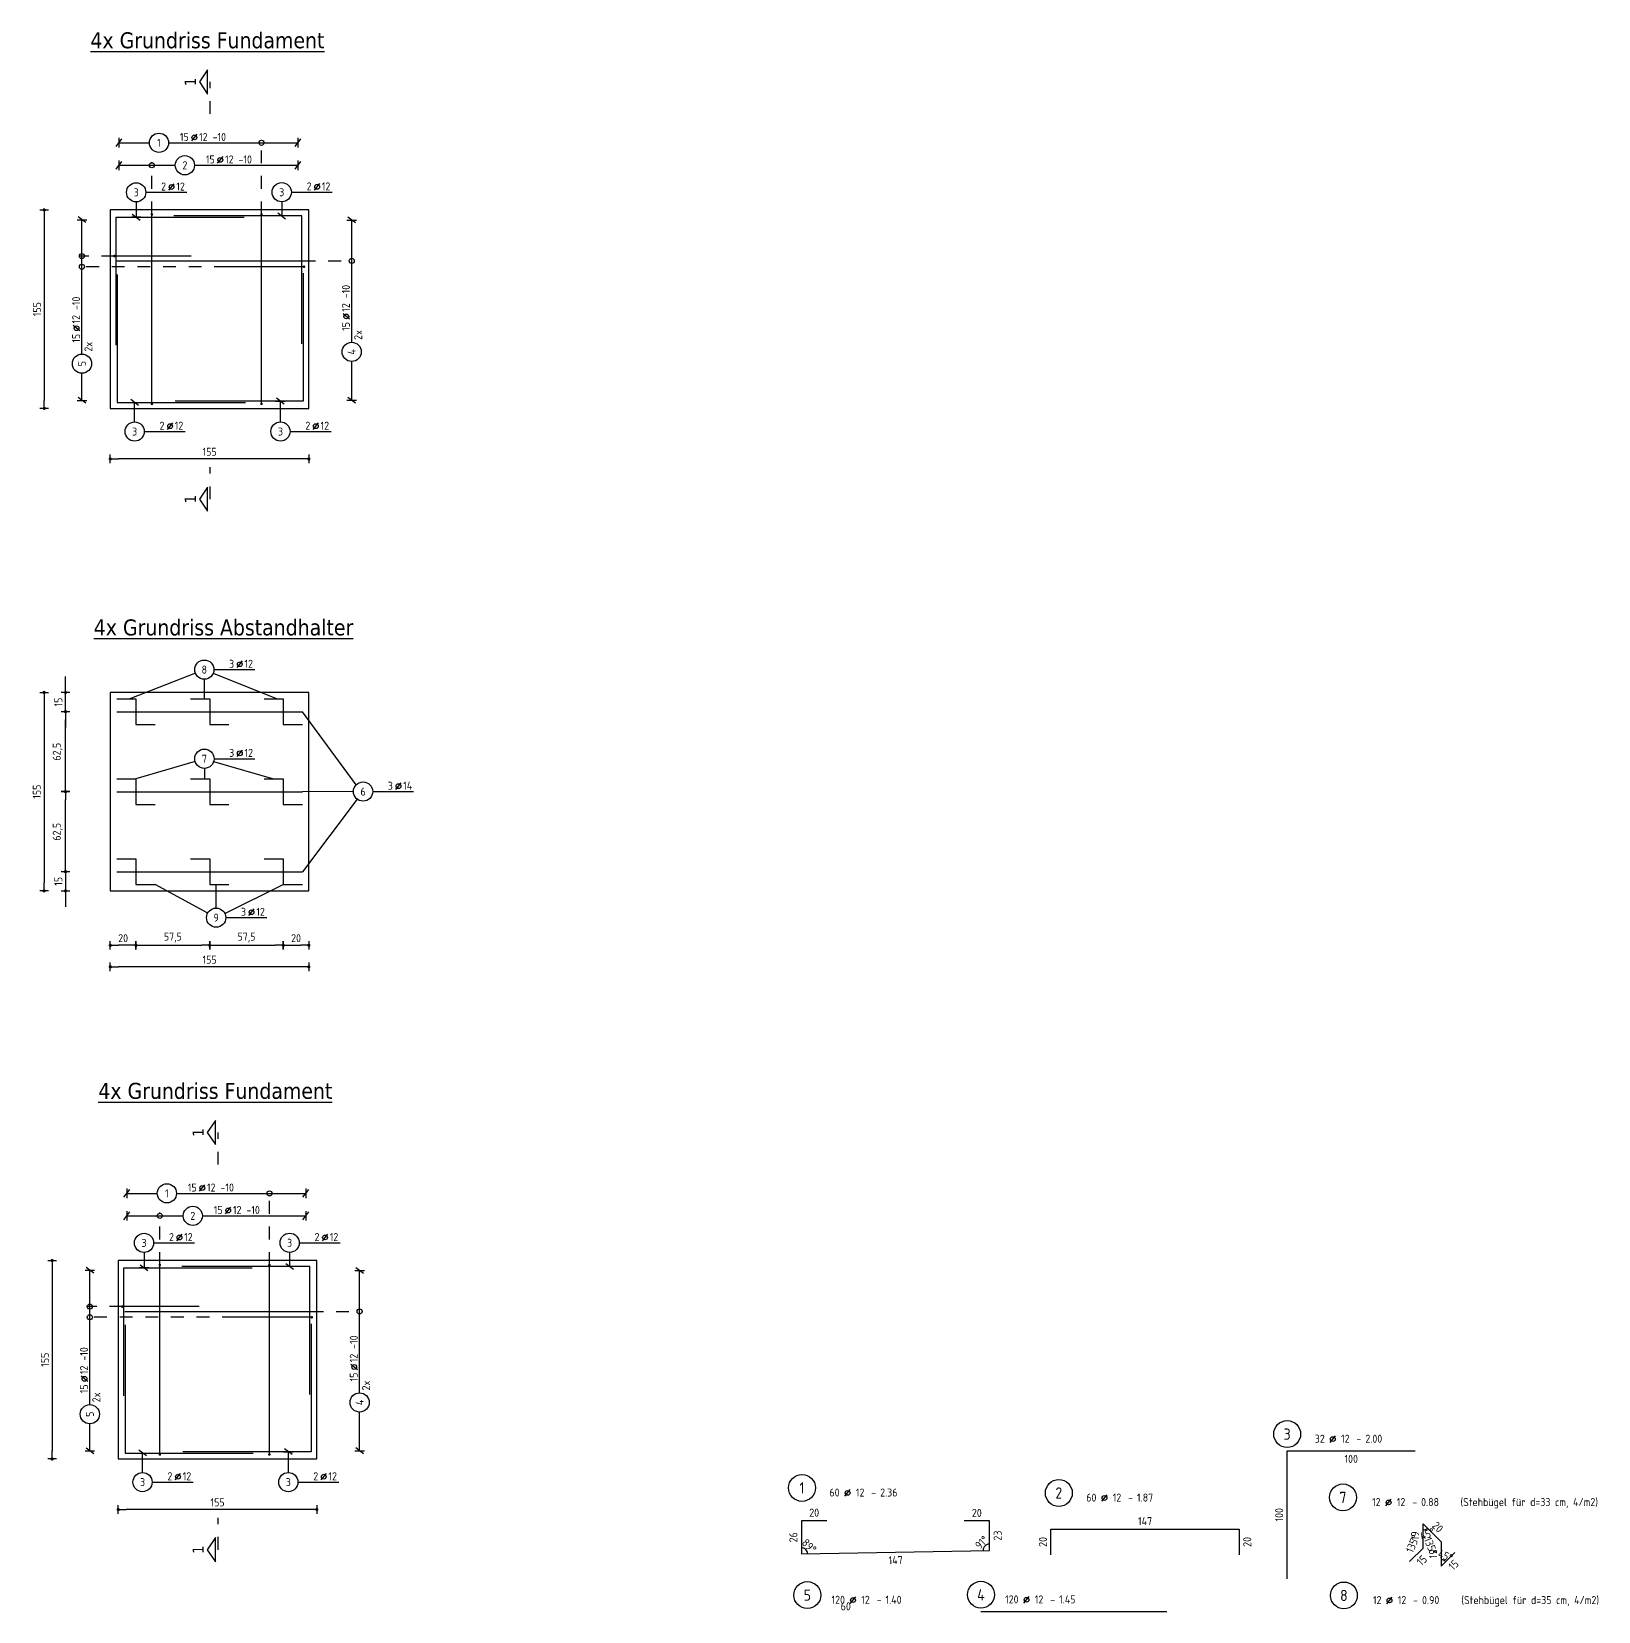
# Model space of a CAD drawing. Extents: x -4 to 19.6, y 0 to 25.2.
# Drawn here: x -4.03 to 8.2, y 12.84 to 25.17 of the extents above; entities that cross this region are included whole.
import ezdxf
from ezdxf.enums import TextEntityAlignment as Align

# ---------------------------------------------------------------- set-up
doc = ezdxf.new("R2010")
doc.units = 0
doc.header["$LTSCALE"] = 0.25
for name, pattern in [('AUSGEZOGEN', [1000.01, 1000, 0.01]), ('DASHDOTSMALL', [1.05, 0.5, -0.25, 0.05, -0.25]), ('STRICHPUNKT2', [0.55, 0.25, -0.125, 0.05, -0.125]), ('VERDECKT', [0.375, 0.25, -0.125])]:
    doc.linetypes.add(name, pattern=pattern)
for name, color, linetype in [('BETON', 7, 'Continuous'), ('MASSE', 7, 'Continuous'), ('RND', 7, 'Continuous'), ('RND_BILD', 7, 'Continuous'), ('SCHNITTE', 7, 'Continuous'), ('TEXT', 7, 'Continuous')]:
    doc.layers.add(name, color=color, linetype=linetype)
doc.styles.add('helv', font='tahoma.ttf')
doc.styles.add('txt', font='isocp.shx')
doc.dimstyles.new('DOT_I', dxfattribs={"dimscale": 0.25, "dimtxt": 0.25, "dimasz": 0.25, "dimexe": 0.1, "dimexo": 0.3, "dimgap": 0.1, "dimtad": 1, "dimdec": 3, "dimzin": 3, "dimtxsty": 'txt', "dimblk": 'DOT', "dimblk1": 'DOT', "dimblk2": 'DOT', "dimsah": 1, "dimcen": 0.1, "dimse1": 1, "dimse2": 1, "dimazin": 0, "dimtfac": 1, "dimtdec": 4, "dimtix": 1, "dimtmove": 2, "dimatfit": 3, "dimfxl": 0, "dimtvp": 1, "dimtolj": 1, "dimtzin": 0, "dimarcsym": 0})

# ---------------------------------------------------------------- blocks, each defined once
blk = doc.blocks.new('RND_AUSZ')
at = {"layer": 'RND', "color": 7, "linetype": 'Continuous'}
blk.add_line((1.341, 0.262), (1.509, 0.466), dxfattribs=at)
at = {"layer": 'RND', "color": 1, "linetype": 'Continuous'}
blk.add_circle((0, 0.52), 0.42, dxfattribs=at)
at = {"layer": 'RND', "color": 7, "linetype": 'Continuous'}
blk.add_circle((1.425, 0.364), 0.075, dxfattribs=at)
at = {"layer": 'RND', "color": 7, "linetype": 'Continuous', "style": 'txt'}
blk.add_text('-', height=0.25, dxfattribs=at).set_placement((2.163, 0.25))
for tag, p in [('WIEOFT', (-0.536, 0.25)), ('STK', (1.174, 0.25))]:
    blk.add_attdef(tag, text='', height=0.25, dxfattribs=at).set_placement(p, align=Align.RIGHT)
at = {"layer": 'RND', "color": 1, "linetype": 'Continuous', "style": 'txt'}
blk.add_attdef('POS', text='', height=0.35, dxfattribs=at).set_placement((0, 0.52), align=Align.MIDDLE)
at = {"layer": 'RND', "color": 7, "linetype": 'Continuous', "style": 'txt'}
for tag, p in [('DS', (1.683, 0.25)), ('LANG', (2.441, 0.25)), ('TEXT', (3.669, 0.25))]:
    blk.add_attdef(tag, p, '', height=0.25, dxfattribs=at)
blk = doc.blocks.new('*D52')
at = {"layer": 'Defpoints', "color": 0, "linetype": 'AUSGEZOGEN', "transparency": 16777216}
for p in [(6.797, 13.368), (6.833, 13.428), (6.833, 13.333), (6.78, 13.28)]:
    blk.add_point(p, dxfattribs=at)
at = {"layer": 'RND', "color": 0, "linetype": 'AUSGEZOGEN', "transparency": 16777216, "insert": (6.752, 13.366), "char_height": 0.0625, "attachment_point": 5, "rotation": 67.5, "style": 'txt'}
blk.add_mtext('\\A1;135°', dxfattribs=at)
blk = doc.blocks.new('DOT')
at = {"layer": 'MASSE', "color": 7, "linetype": 'Continuous'}
for p, q in [((0, 0), (-1, 0)), ((0, 0.54), (0, -0.54))]:
    blk.add_line(p, q, dxfattribs=at)
at = {"layer": 'MASSE', "color": 7, "linetype": 'Continuous', "const_width": 0.2}
blk.add_lwpolyline([(-0.1, 0, 1), (0.1, 0, 1)], format="xyb", close=True, dxfattribs=at)
blk = doc.blocks.new('*D53')
at = {"layer": 'Defpoints', "color": 0, "linetype": 'AUSGEZOGEN', "transparency": 16777216}
for p in [(6.833, 13.523), (6.846, 13.474), (6.903, 13.452), (6.833, 13.428)]:
    blk.add_point(p, dxfattribs=at)
at = {"layer": 'RND', "color": 0, "linetype": 'AUSGEZOGEN', "lineweight": -2, "transparency": 16777216}
blk.add_arc((6.833, 13.523), 0.05, 270, 315, dxfattribs=at)
at = {"layer": 'RND', "color": 0, "linetype": 'AUSGEZOGEN', "transparency": 16777216, "insert": (6.866, 13.442), "char_height": 0.0625, "attachment_point": 5, "rotation": 22.5, "style": 'txt'}
blk.add_mtext('\\A1;45°', dxfattribs=at)
blk = doc.blocks.new('*D54')
at = {"layer": 'Defpoints', "color": 0, "linetype": 'AUSGEZOGEN', "transparency": 16777216}
for p in [(6.903, 13.452), (6.924, 13.381), (6.974, 13.381), (6.974, 13.286)]:
    blk.add_point(p, dxfattribs=at)
at = {"layer": 'RND', "color": 0, "linetype": 'AUSGEZOGEN', "transparency": 16777216, "insert": (6.893, 13.348), "char_height": 0.0625, "attachment_point": 5, "rotation": 292.5, "style": 'txt'}
blk.add_mtext('\\A1;135°', dxfattribs=at)
blk = doc.blocks.new('*D55')
at = {"layer": 'Defpoints', "color": 0, "linetype": 'AUSGEZOGEN', "transparency": 16777216}
for p in [(6.974, 13.286), (6.999, 13.235), (7.027, 13.244), (6.974, 13.191)]:
    blk.add_point(p, dxfattribs=at)
at = {"layer": 'RND', "color": 0, "linetype": 'AUSGEZOGEN', "lineweight": -2, "transparency": 16777216}
blk.add_arc((6.974, 13.191), 0.05, 45, 90, dxfattribs=at)
at = {"layer": 'RND', "color": 0, "linetype": 'AUSGEZOGEN', "transparency": 16777216, "insert": (7.008, 13.272), "char_height": 0.0625, "attachment_point": 5, "rotation": 337.5, "style": 'txt'}
blk.add_mtext('\\A1;45°', dxfattribs=at)
blk = doc.blocks.new('*D85')
at = {"layer": 'Defpoints', "color": 0, "linetype": 'AUSGEZOGEN', "transparency": 16777216}
for p in [(-3.869, 15.578), (-3.869, 14.028), (-3.869, 14.028)]:
    blk.add_point(p, dxfattribs=at)
at = {"layer": 'MASSE', "color": 0, "linetype": 'AUSGEZOGEN', "lineweight": -2, "transparency": 16777216}
blk.add_line((-3.869, 15.515), (-3.869, 14.09), dxfattribs=at)
at = {"layer": 'MASSE', "color": 0, "linetype": 'AUSGEZOGEN', "lineweight": -2, "transparency": 16777216, "xscale": 0.0625, "yscale": 0.0625, "zscale": 0.0625}
for p, rotation in [((-3.869, 15.578), 90), ((-3.869, 14.028), 270)]:
    blk.add_blockref('DOT', p, dxfattribs=dict(at, rotation=rotation))
at = {"layer": 'MASSE', "color": 0, "linetype": 'AUSGEZOGEN', "transparency": 16777216, "insert": (-3.925, 14.803), "char_height": 0.0625, "attachment_point": 5, "rotation": 90, "style": 'txt'}
blk.add_mtext('\\A1;155', dxfattribs=at)
blk = doc.blocks.new('SCHN-2')
at = {"layer": 'SCHNITTE', "color": 6, "linetype": 'Continuous'}
blk.add_lwpolyline([(0.378, 0.088), (0, 0.34), (-0.378, 0.088)], close=True, dxfattribs=at)
at = {"layer": 'SCHNITTE', "color": 1, "linetype": 'DASHDOTSMALL', "style": 'helv'}
blk.add_attdef('SCHN-2', text='', height=0.35, dxfattribs=at).set_placement((0, 0.45), align=Align.CENTER)
blk = doc.blocks.new('*D96')
at = {"layer": 'Defpoints', "color": 0, "linetype": 'AUSGEZOGEN', "transparency": 16777216}
for p in [(-3.353, 13.633), (-3.353, 13.633), (-1.803, 13.633)]:
    blk.add_point(p, dxfattribs=at)
at = {"layer": 'MASSE', "color": 0, "linetype": 'AUSGEZOGEN', "lineweight": -2, "transparency": 16777216}
blk.add_line((-1.866, 13.633), (-3.291, 13.633), dxfattribs=at)
at = {"layer": 'MASSE', "color": 0, "linetype": 'AUSGEZOGEN', "lineweight": -2, "transparency": 16777216, "xscale": 0.0625, "yscale": 0.0625, "zscale": 0.0625, "rotation": 180}
blk.add_blockref('DOT', (-3.353, 13.633), dxfattribs=at)
at = {"layer": 'MASSE', "color": 0, "linetype": 'AUSGEZOGEN', "lineweight": -2, "transparency": 16777216, "xscale": 0.0625, "yscale": 0.0625, "zscale": 0.0625}
blk.add_blockref('DOT', (-1.803, 13.633), dxfattribs=at)
at = {"layer": 'MASSE', "color": 0, "linetype": 'AUSGEZOGEN', "transparency": 16777216, "insert": (-2.578, 13.689), "char_height": 0.0625, "attachment_point": 5, "style": 'txt'}
blk.add_mtext('\\A1;155', dxfattribs=at)
blk = doc.blocks.new('LEI_GRE')
at = {"layer": 'RND', "color": 7, "linetype": 'Continuous'}
for p, q in [((-0.09, -0.12), (0.09, 0.12)), ((0, 0.15), (0, -0.15))]:
    blk.add_line(p, q, dxfattribs=at)
blk = doc.blocks.new('RND_LEI')
at = {"layer": 'RND', "color": 7, "linetype": 'Continuous'}
blk.add_line((1.022, 0.066), (1.19, 0.27), dxfattribs=at)
for centre, radius in [((0, 0), 0.3), ((1.106, 0.168), 0.075)]:
    blk.add_circle(centre, radius, dxfattribs=at)
at = {"layer": 'RND', "color": 7, "linetype": 'Continuous', "style": 'txt'}
blk.add_attdef('POSL', text='', height=0.25, dxfattribs=at).set_placement((0, 0), align=Align.MIDDLE)
blk.add_attdef('ANZ', text='', height=0.25, dxfattribs=at).set_placement((0.931, 0.057), align=Align.RIGHT)
for tag, p in [('DUM', (1.253, 0.057)), ('ABSTD', (1.674, 0.057)), ('POSTXT', (0.374, -0.327))]:
    blk.add_attdef(tag, p, '', height=0.25, dxfattribs=at)
blk = doc.blocks.new('*D97')
at = {"layer": 'Defpoints', "color": 0, "linetype": 'AUSGEZOGEN', "transparency": 16777216}
for p in [(-3.931, 23.782), (-3.931, 22.232), (-3.931, 22.232)]:
    blk.add_point(p, dxfattribs=at)
at = {"layer": 'MASSE', "color": 0, "linetype": 'AUSGEZOGEN', "lineweight": -2, "transparency": 16777216}
blk.add_line((-3.931, 23.719), (-3.931, 22.294), dxfattribs=at)
at = {"layer": 'MASSE', "color": 0, "linetype": 'AUSGEZOGEN', "lineweight": -2, "transparency": 16777216, "xscale": 0.0625, "yscale": 0.0625, "zscale": 0.0625}
for p, rotation in [((-3.931, 23.782), 90), ((-3.931, 22.232), 270)]:
    blk.add_blockref('DOT', p, dxfattribs=dict(at, rotation=rotation))
at = {"layer": 'MASSE', "color": 0, "linetype": 'AUSGEZOGEN', "transparency": 16777216, "insert": (-3.987, 23.007), "char_height": 0.0625, "attachment_point": 5, "rotation": 90, "style": 'txt'}
blk.add_mtext('\\A1;155', dxfattribs=at)
blk = doc.blocks.new('*D108')
at = {"layer": 'Defpoints', "color": 0, "linetype": 'AUSGEZOGEN', "transparency": 16777216}
for p in [(-3.415, 21.837), (-3.415, 21.837), (-1.865, 21.837)]:
    blk.add_point(p, dxfattribs=at)
at = {"layer": 'MASSE', "color": 0, "linetype": 'AUSGEZOGEN', "lineweight": -2, "transparency": 16777216}
blk.add_line((-1.928, 21.837), (-3.353, 21.837), dxfattribs=at)
at = {"layer": 'MASSE', "color": 0, "linetype": 'AUSGEZOGEN', "lineweight": -2, "transparency": 16777216, "xscale": 0.0625, "yscale": 0.0625, "zscale": 0.0625, "rotation": 180}
blk.add_blockref('DOT', (-3.415, 21.837), dxfattribs=at)
at = {"layer": 'MASSE', "color": 0, "linetype": 'AUSGEZOGEN', "lineweight": -2, "transparency": 16777216, "xscale": 0.0625, "yscale": 0.0625, "zscale": 0.0625}
blk.add_blockref('DOT', (-1.865, 21.837), dxfattribs=at)
at = {"layer": 'MASSE', "color": 0, "linetype": 'AUSGEZOGEN', "transparency": 16777216, "insert": (-2.64, 21.893), "char_height": 0.0625, "attachment_point": 5, "style": 'txt'}
blk.add_mtext('\\A1;155', dxfattribs=at)
blk = doc.blocks.new('*D106')
at = {"layer": 'Defpoints', "color": 0, "linetype": 'AUSGEZOGEN', "transparency": 16777216}
for p in [(-3.932, 20.014), (-3.932, 18.464), (-3.932, 18.464)]:
    blk.add_point(p, dxfattribs=at)
at = {"layer": 'MASSE', "color": 0, "linetype": 'AUSGEZOGEN', "lineweight": -2, "transparency": 16777216}
blk.add_line((-3.932, 19.951), (-3.932, 18.526), dxfattribs=at)
at = {"layer": 'MASSE', "color": 0, "linetype": 'AUSGEZOGEN', "lineweight": -2, "transparency": 16777216, "xscale": 0.0625, "yscale": 0.0625, "zscale": 0.0625}
for p, rotation in [((-3.932, 20.014), 90), ((-3.932, 18.464), 270)]:
    blk.add_blockref('DOT', p, dxfattribs=dict(at, rotation=rotation))
at = {"layer": 'MASSE', "color": 0, "linetype": 'AUSGEZOGEN', "transparency": 16777216, "insert": (-3.989, 19.239), "char_height": 0.0625, "attachment_point": 5, "rotation": 90, "style": 'txt'}
blk.add_mtext('\\A1;155', dxfattribs=at)
blk = doc.blocks.new('*D107')
at = {"layer": 'Defpoints', "color": 0, "linetype": 'AUSGEZOGEN', "transparency": 16777216}
for p in [(-3.415, 17.871), (-3.415, 17.871), (-1.865, 17.871)]:
    blk.add_point(p, dxfattribs=at)
at = {"layer": 'MASSE', "color": 0, "linetype": 'AUSGEZOGEN', "lineweight": -2, "transparency": 16777216}
blk.add_line((-1.928, 17.871), (-3.353, 17.871), dxfattribs=at)
at = {"layer": 'MASSE', "color": 0, "linetype": 'AUSGEZOGEN', "lineweight": -2, "transparency": 16777216, "xscale": 0.0625, "yscale": 0.0625, "zscale": 0.0625, "rotation": 180}
blk.add_blockref('DOT', (-3.415, 17.871), dxfattribs=at)
at = {"layer": 'MASSE', "color": 0, "linetype": 'AUSGEZOGEN', "lineweight": -2, "transparency": 16777216, "xscale": 0.0625, "yscale": 0.0625, "zscale": 0.0625}
blk.add_blockref('DOT', (-1.865, 17.871), dxfattribs=at)
at = {"layer": 'MASSE', "color": 0, "linetype": 'AUSGEZOGEN', "transparency": 16777216, "insert": (-2.64, 17.927), "char_height": 0.0625, "attachment_point": 5, "style": 'txt'}
blk.add_mtext('\\A1;155', dxfattribs=at)
blk = doc.blocks.new('*D104')
at = {"layer": 'Defpoints', "color": 0, "linetype": 'AUSGEZOGEN', "transparency": 16777216}
for p in [(-3.415, 18.039), (-3.415, 18.039), (-3.215, 18.039)]:
    blk.add_point(p, dxfattribs=at)
at = {"layer": 'MASSE', "color": 0, "linetype": 'AUSGEZOGEN', "lineweight": -2, "transparency": 16777216}
blk.add_line((-3.278, 18.039), (-3.353, 18.039), dxfattribs=at)
at = {"layer": 'MASSE', "color": 0, "linetype": 'AUSGEZOGEN', "lineweight": -2, "transparency": 16777216, "xscale": 0.0625, "yscale": 0.0625, "zscale": 0.0625, "rotation": 180}
blk.add_blockref('DOT', (-3.415, 18.039), dxfattribs=at)
at = {"layer": 'MASSE', "color": 0, "linetype": 'AUSGEZOGEN', "lineweight": -2, "transparency": 16777216, "xscale": 0.0625, "yscale": 0.0625, "zscale": 0.0625}
blk.add_blockref('DOT', (-3.215, 18.039), dxfattribs=at)
at = {"layer": 'MASSE', "color": 0, "linetype": 'AUSGEZOGEN', "transparency": 16777216, "insert": (-3.315, 18.095), "char_height": 0.0625, "attachment_point": 5, "style": 'txt'}
blk.add_mtext('\\A1;20', dxfattribs=at)
blk = doc.blocks.new('*D105')
at = {"layer": 'Defpoints', "color": 0, "linetype": 'AUSGEZOGEN', "transparency": 16777216}
for p in [(-3.215, 18.039), (-2.639, 18.039), (-2.639, 18.039)]:
    blk.add_point(p, dxfattribs=at)
at = {"layer": 'MASSE', "color": 0, "linetype": 'AUSGEZOGEN', "lineweight": -2, "transparency": 16777216}
blk.add_line((-3.153, 18.039), (-2.701, 18.039), dxfattribs=at)
at = {"layer": 'MASSE', "color": 0, "linetype": 'AUSGEZOGEN', "lineweight": -2, "transparency": 16777216, "xscale": 0.0625, "yscale": 0.0625, "zscale": 0.0625, "rotation": 180}
blk.add_blockref('DOT', (-3.215, 18.039), dxfattribs=at)
at = {"layer": 'MASSE', "color": 0, "linetype": 'AUSGEZOGEN', "lineweight": -2, "transparency": 16777216, "xscale": 0.0625, "yscale": 0.0625, "zscale": 0.0625}
blk.add_blockref('DOT', (-2.639, 18.039), dxfattribs=at)
at = {"layer": 'MASSE', "color": 0, "linetype": 'AUSGEZOGEN', "transparency": 16777216, "insert": (-2.927, 18.1), "char_height": 0.0625, "attachment_point": 5, "style": 'txt'}
blk.add_mtext('\\A1;57,5', dxfattribs=at)
blk = doc.blocks.new('*D98')
at = {"layer": 'Defpoints', "color": 0, "linetype": 'AUSGEZOGEN', "transparency": 16777216}
for p in [(-2.639, 18.039), (-2.065, 18.039), (-2.065, 18.039)]:
    blk.add_point(p, dxfattribs=at)
at = {"layer": 'MASSE', "color": 0, "linetype": 'AUSGEZOGEN', "lineweight": -2, "transparency": 16777216}
blk.add_line((-2.576, 18.039), (-2.128, 18.039), dxfattribs=at)
at = {"layer": 'MASSE', "color": 0, "linetype": 'AUSGEZOGEN', "lineweight": -2, "transparency": 16777216, "xscale": 0.0625, "yscale": 0.0625, "zscale": 0.0625, "rotation": 180}
blk.add_blockref('DOT', (-2.639, 18.039), dxfattribs=at)
at = {"layer": 'MASSE', "color": 0, "linetype": 'AUSGEZOGEN', "lineweight": -2, "transparency": 16777216, "xscale": 0.0625, "yscale": 0.0625, "zscale": 0.0625}
blk.add_blockref('DOT', (-2.065, 18.039), dxfattribs=at)
at = {"layer": 'MASSE', "color": 0, "linetype": 'AUSGEZOGEN', "transparency": 16777216, "insert": (-2.352, 18.1), "char_height": 0.0625, "attachment_point": 5, "style": 'txt'}
blk.add_mtext('\\A1;57,5', dxfattribs=at)
blk = doc.blocks.new('*D99')
at = {"layer": 'Defpoints', "color": 0, "linetype": 'AUSGEZOGEN', "transparency": 16777216}
for p in [(-2.065, 18.039), (-1.865, 18.039), (-1.865, 18.039)]:
    blk.add_point(p, dxfattribs=at)
at = {"layer": 'MASSE', "color": 0, "linetype": 'AUSGEZOGEN', "lineweight": -2, "transparency": 16777216}
blk.add_line((-2.003, 18.039), (-1.928, 18.039), dxfattribs=at)
at = {"layer": 'MASSE', "color": 0, "linetype": 'AUSGEZOGEN', "lineweight": -2, "transparency": 16777216, "xscale": 0.0625, "yscale": 0.0625, "zscale": 0.0625, "rotation": 180}
blk.add_blockref('DOT', (-2.065, 18.039), dxfattribs=at)
at = {"layer": 'MASSE', "color": 0, "linetype": 'AUSGEZOGEN', "lineweight": -2, "transparency": 16777216, "xscale": 0.0625, "yscale": 0.0625, "zscale": 0.0625}
blk.add_blockref('DOT', (-1.865, 18.039), dxfattribs=at)
at = {"layer": 'MASSE', "color": 0, "linetype": 'AUSGEZOGEN', "transparency": 16777216, "insert": (-1.965, 18.095), "char_height": 0.0625, "attachment_point": 5, "style": 'txt'}
blk.add_mtext('\\A1;20', dxfattribs=at)
blk = doc.blocks.new('*D100')
at = {"layer": 'Defpoints', "color": 0, "linetype": 'AUSGEZOGEN', "transparency": 16777216}
for p in [(-3.765, 18.614), (-3.765, 18.464), (-3.765, 18.464)]:
    blk.add_point(p, dxfattribs=at)
at = {"layer": 'MASSE', "color": 0, "linetype": 'AUSGEZOGEN', "lineweight": -2, "transparency": 16777216}
for p, q in [((-3.765, 18.676), (-3.765, 18.739)), ((-3.765, 18.614), (-3.765, 18.464)), ((-3.765, 18.401), (-3.765, 18.339))]:
    blk.add_line(p, q, dxfattribs=at)
at = {"layer": 'MASSE', "color": 0, "linetype": 'AUSGEZOGEN', "lineweight": -2, "transparency": 16777216, "xscale": 0.0625, "yscale": 0.0625, "zscale": 0.0625}
for p, rotation in [((-3.765, 18.614), 270), ((-3.765, 18.464), 90)]:
    blk.add_blockref('DOT', p, dxfattribs=dict(at, rotation=rotation))
at = {"layer": 'MASSE', "color": 0, "linetype": 'AUSGEZOGEN', "transparency": 16777216, "insert": (-3.821, 18.539), "char_height": 0.0625, "attachment_point": 5, "rotation": 90, "style": 'txt'}
blk.add_mtext('\\A1;15', dxfattribs=at)
blk = doc.blocks.new('*D101')
at = {"layer": 'Defpoints', "color": 0, "linetype": 'AUSGEZOGEN', "transparency": 16777216}
for p in [(-3.765, 19.239), (-3.765, 19.239), (-3.765, 18.614)]:
    blk.add_point(p, dxfattribs=at)
at = {"layer": 'MASSE', "color": 0, "linetype": 'AUSGEZOGEN', "lineweight": -2, "transparency": 16777216}
blk.add_line((-3.765, 18.676), (-3.765, 19.176), dxfattribs=at)
at = {"layer": 'MASSE', "color": 0, "linetype": 'AUSGEZOGEN', "lineweight": -2, "transparency": 16777216, "xscale": 0.0625, "yscale": 0.0625, "zscale": 0.0625}
for p, rotation in [((-3.765, 19.239), 90), ((-3.765, 18.614), 270)]:
    blk.add_blockref('DOT', p, dxfattribs=dict(at, rotation=rotation))
at = {"layer": 'MASSE', "color": 0, "linetype": 'AUSGEZOGEN', "transparency": 16777216, "insert": (-3.826, 18.926), "char_height": 0.0625, "attachment_point": 5, "rotation": 90, "style": 'txt'}
blk.add_mtext('\\A1;62,5', dxfattribs=at)
blk = doc.blocks.new('*D102')
at = {"layer": 'Defpoints', "color": 0, "linetype": 'AUSGEZOGEN', "transparency": 16777216}
for p in [(-3.765, 19.864), (-3.765, 19.864), (-3.765, 19.239)]:
    blk.add_point(p, dxfattribs=at)
at = {"layer": 'MASSE', "color": 0, "linetype": 'AUSGEZOGEN', "lineweight": -2, "transparency": 16777216}
blk.add_line((-3.765, 19.301), (-3.765, 19.801), dxfattribs=at)
at = {"layer": 'MASSE', "color": 0, "linetype": 'AUSGEZOGEN', "lineweight": -2, "transparency": 16777216, "xscale": 0.0625, "yscale": 0.0625, "zscale": 0.0625}
for p, rotation in [((-3.765, 19.864), 90), ((-3.765, 19.239), 270)]:
    blk.add_blockref('DOT', p, dxfattribs=dict(at, rotation=rotation))
at = {"layer": 'MASSE', "color": 0, "linetype": 'AUSGEZOGEN', "transparency": 16777216, "insert": (-3.826, 19.551), "char_height": 0.0625, "attachment_point": 5, "rotation": 90, "style": 'txt'}
blk.add_mtext('\\A1;62,5', dxfattribs=at)
blk = doc.blocks.new('*D103')
at = {"layer": 'Defpoints', "color": 0, "linetype": 'AUSGEZOGEN', "transparency": 16777216}
for p in [(-3.765, 20.014), (-3.765, 20.014), (-3.765, 19.864)]:
    blk.add_point(p, dxfattribs=at)
at = {"layer": 'MASSE', "color": 0, "linetype": 'AUSGEZOGEN', "lineweight": -2, "transparency": 16777216}
for p, q in [((-3.765, 20.076), (-3.765, 20.139)), ((-3.765, 19.864), (-3.765, 20.014)), ((-3.765, 19.801), (-3.765, 19.739))]:
    blk.add_line(p, q, dxfattribs=at)
at = {"layer": 'MASSE', "color": 0, "linetype": 'AUSGEZOGEN', "lineweight": -2, "transparency": 16777216, "xscale": 0.0625, "yscale": 0.0625, "zscale": 0.0625}
for p, rotation in [((-3.765, 20.014), 270), ((-3.765, 19.864), 90)]:
    blk.add_blockref('DOT', p, dxfattribs=dict(at, rotation=rotation))
at = {"layer": 'MASSE', "color": 0, "linetype": 'AUSGEZOGEN', "transparency": 16777216, "insert": (-3.821, 19.939), "char_height": 0.0625, "attachment_point": 5, "rotation": 90, "style": 'txt'}
blk.add_mtext('\\A1;15', dxfattribs=at)
blk = doc.blocks.new('*D116')
at = {"layer": 'Defpoints', "color": 0, "linetype": 'AUSGEZOGEN', "transparency": 16777216}
for p in [(1.98, 13.416), (1.98, 13.286), (2.023, 13.312), (2.715, 13.3)]:
    blk.add_point(p, dxfattribs=at)
at = {"layer": 'RND', "color": 0, "linetype": 'AUSGEZOGEN', "lineweight": -2, "transparency": 16777216}
blk.add_arc((1.98, 13.286), 0.05, 1.1088, 90, dxfattribs=at)
at = {"layer": 'RND', "color": 0, "linetype": 'AUSGEZOGEN', "transparency": 16777216, "insert": (2.041, 13.349), "char_height": 0.0625, "attachment_point": 5, "rotation": 315.5544, "style": 'txt'}
blk.add_mtext('\\A1;89°', dxfattribs=at)
blk = doc.blocks.new('*D117')
at = {"layer": 'Defpoints', "color": 0, "linetype": 'AUSGEZOGEN', "transparency": 16777216}
for p in [(3.424, 13.358), (3.449, 13.429), (2.715, 13.3), (3.449, 13.314)]:
    blk.add_point(p, dxfattribs=at)
at = {"layer": 'RND', "color": 0, "linetype": 'AUSGEZOGEN', "lineweight": -2, "transparency": 16777216}
blk.add_arc((3.449, 13.314), 0.05, 90, 181.1088, dxfattribs=at)
at = {"layer": 'RND', "color": 0, "linetype": 'AUSGEZOGEN', "transparency": 16777216, "insert": (3.387, 13.376), "char_height": 0.0625, "attachment_point": 5, "rotation": 45.5544, "style": 'txt'}
blk.add_mtext('\\A1;91°', dxfattribs=at)

msp = doc.modelspace()

# ---------------------------------------------------------------- linework, layer by layer
at = {"layer": 'BETON', "color": 6, "linetype": 'AUSGEZOGEN'}
for p, q in [((-1.86506, 23.78188), (-3.41506, 23.78188)), ((-3.41506, 23.78188), (-3.41506, 22.23188)), ((-1.86506, 22.23188), (-1.86506, 23.78188)), ((-3.41506, 22.23188), (-1.86506, 22.23188)), ((-1.86506, 20.01352), (-3.41506, 20.01352)), ((-3.41506, 20.01352), (-3.41506, 18.46352)), ((-1.86506, 18.46352), (-1.86506, 20.01352)), ((-3.41506, 18.46352), (-1.86506, 18.46352)), ((-1.80342, 15.57792), (-3.35342, 15.57792)), ((-3.35342, 15.57792), (-3.35342, 14.02792)), ((-1.80342, 14.02792), (-1.80342, 15.57792)), ((-3.35342, 14.02792), (-1.80342, 14.02792))]:
    msp.add_line(p, q, dxfattribs=at)
at = {"layer": 'RND', "color": 7, "linetype": 'AUSGEZOGEN'}
for p, q in [((-3.34749, 24.30607), (-3.11022, 24.30607)), ((-2.96022, 24.30607), (-1.95067, 24.30607)), ((-3.34758, 24.13057), (-2.90778, 24.13057)), ((-2.75778, 24.13057), (-1.95076, 24.13057)), ((-3.13838, 23.91921), (-2.81838, 23.91921)), ((-2.00194, 23.92003), (-1.68194, 23.92003)), ((-3.63656, 22.65643), (-3.63656, 23.70522)), ((-1.53058, 22.74848), (-1.53058, 23.70264)), ((-1.53058, 22.29558), (-1.53058, 22.59848)), ((-3.63656, 22.2949), (-3.63656, 22.50643)), ((-3.1501, 22.05139), (-2.8301, 22.05139)), ((-2.01196, 22.05141), (-1.69196, 22.05141)), ((-2.6063, 20.19197), (-2.2863, 20.19197)), ((-2.60569, 19.49616), (-2.28569, 19.49616)), ((-1.367, 19.2396), (-1.047, 19.2396)), ((-2.51384, 18.25523), (-2.19384, 18.25523)), ((-3.28585, 16.10211), (-3.04858, 16.10211)), ((-2.89858, 16.10211), (-1.88903, 16.10211)), ((-3.28594, 15.92661), (-2.84614, 15.92661)), ((-2.69614, 15.92661), (-1.88912, 15.92661)), ((-3.07674, 15.71525), (-2.75674, 15.71525)), ((-1.9403, 15.71607), (-1.6203, 15.71607)), ((-3.57492, 14.45247), (-3.57492, 15.50126)), ((-1.46894, 14.54452), (-1.46894, 15.49868)), ((-1.46894, 14.09162), (-1.46894, 14.39452)), ((-3.57492, 14.09094), (-3.57492, 14.30247)), ((-3.08846, 13.84743), (-2.76846, 13.84743)), ((-1.95032, 13.84745), (-1.63032, 13.84745))]:
    msp.add_line(p, q, dxfattribs=at)
at = {"layer": 'RND', "color": 102, "linetype": 'VERDECKT'}
for p, q in [((-2.23496, 23.74688), (-2.23496, 24.33107)), ((-3.09054, 23.74688), (-3.09054, 24.15557)), ((-3.38323, 23.4218), (-3.66156, 23.4218)), ((-2.50323, 23.3383), (-3.66156, 23.3383)), ((-1.9138, 23.3838), (-1.50558, 23.3838)), ((-2.17332, 15.54292), (-2.17332, 16.12711)), ((-3.0289, 15.54292), (-3.0289, 15.95161)), ((-3.32159, 15.21784), (-3.59992, 15.21784)), ((-1.85216, 15.17984), (-1.44394, 15.17984)), ((-2.44159, 15.13434), (-3.59992, 15.13434))]:
    msp.add_line(p, q, dxfattribs=at)
at = {"layer": 'RND', "color": 102, "linetype": 'AUSGEZOGEN'}
for p, q in [((-3.21338, 23.84421), (-3.21338, 23.72557)), ((-2.07694, 23.84503), (-2.07694, 23.73557)), ((-3.2251, 22.12639), (-3.2251, 22.2782)), ((-2.08696, 22.12641), (-2.08696, 22.2882)), ((-2.75112, 20.16459), (-3.2638, 19.96352)), ((-2.6813, 20.11697), (-2.6813, 19.96352)), ((-2.61173, 20.16396), (-2.1138, 19.96352)), ((-1.49535, 19.29231), (-1.9138, 19.86352)), ((-2.75263, 19.47494), (-3.21506, 19.33852)), ((-2.68069, 19.42116), (-2.68069, 19.33852)), ((-2.60869, 19.47516), (-2.14033, 19.33852)), ((-1.517, 19.23943), (-1.9138, 19.23852)), ((-1.48713, 19.1797), (-1.9138, 18.61352)), ((-2.65477, 18.29097), (-3.06506, 18.51339)), ((-2.58883, 18.33023), (-2.58878, 18.51348)), ((-2.52158, 18.28841), (-2.06533, 18.51352)), ((-3.15174, 15.64025), (-3.15174, 15.52161)), ((-2.0153, 15.64107), (-2.0153, 15.53161)), ((-3.16346, 13.92243), (-3.16346, 14.07424)), ((-2.02532, 13.92245), (-2.02532, 14.08424))]:
    msp.add_line(p, q, dxfattribs=at)
at = {"layer": 'RND', "color": 1, "linetype": 'AUSGEZOGEN'}
for points in [[(-3.37063, 22.72557), (-3.37063, 23.72557), (-2.37063, 23.72557)], [(-3.09054, 22.26688), (-3.09054, 23.74688)], [(-1.91949, 22.73557), (-1.91949, 23.73557), (-2.91949, 23.73557)], [(-2.23496, 22.26688), (-2.23496, 23.74688)], [(-2.78323, 23.4218), (-3.38323, 23.4218)], [(-3.3638, 23.3838), (-1.9138, 23.3838)], [(-1.90323, 23.3383), (-2.50323, 23.3383)], [(-3.36063, 23.2782), (-3.36063, 22.2782), (-2.36063, 22.2782)], [(-1.90949, 23.2882), (-1.90949, 22.2882), (-2.90949, 22.2882)], [(-3.36506, 19.96352), (-3.21506, 19.96352), (-3.21506, 19.76352), (-3.06506, 19.76339)], [(-3.3638, 19.86352), (-1.9138, 19.86352)], [(-2.7888, 19.96352), (-2.6388, 19.96352), (-2.6388, 19.76352), (-2.4888, 19.76339)], [(-2.21533, 19.96352), (-2.06533, 19.96352), (-2.06533, 19.76352), (-1.91533, 19.76339)], [(-3.36506, 19.33852), (-3.21506, 19.33852), (-3.21506, 19.13852), (-3.06506, 19.13839)], [(-2.7888, 19.33852), (-2.6388, 19.33852), (-2.6388, 19.13852), (-2.4888, 19.13839)], [(-2.21533, 19.33852), (-2.06533, 19.33852), (-2.06533, 19.13852), (-1.91533, 19.13839)], [(-3.3638, 19.23852), (-1.9138, 19.23852)], [(-3.36506, 18.71352), (-3.21506, 18.71352), (-3.21506, 18.51352), (-3.06506, 18.51339)], [(-2.7888, 18.71352), (-2.6388, 18.71352), (-2.6388, 18.51352), (-2.4888, 18.51339)], [(-2.21533, 18.71352), (-2.06533, 18.71352), (-2.06533, 18.51352), (-1.91533, 18.51339)], [(-3.3638, 18.61352), (-1.9138, 18.61352)], [(-3.30899, 14.52161), (-3.30899, 15.52161), (-2.30899, 15.52161)], [(-3.0289, 14.06292), (-3.0289, 15.54292)], [(-1.85785, 14.53161), (-1.85785, 15.53161), (-2.85785, 15.53161)], [(-2.17332, 14.06292), (-2.17332, 15.54292)], [(-2.72159, 15.21784), (-3.32159, 15.21784)], [(-3.30216, 15.17984), (-1.85216, 15.17984)], [(-3.29899, 15.07424), (-3.29899, 14.07424), (-2.29899, 14.07424)], [(-1.84785, 15.08424), (-1.84785, 14.08424), (-2.84785, 14.08424)], [(-1.84159, 15.13434), (-2.44159, 15.13434)], [(5.77213, 13.09235), (5.77213, 14.09235), (6.77213, 14.09235)], [(2.17966, 13.54605), (1.97966, 13.54605), (1.97966, 13.28605), (3.44938, 13.3145), (3.44938, 13.5445), (3.24938, 13.5445)], [(3.92778, 13.28031), (3.92778, 13.48031), (5.39778, 13.48031), (5.39778, 13.28031)], [(6.72665, 13.22671), (6.83272, 13.33277), (6.83272, 13.52277), (6.97414, 13.38135), (6.97414, 13.19135), (7.0802, 13.29742)], [(3.3816, 12.83765), (4.8316, 12.83765)]]:
    msp.add_lwpolyline(points, dxfattribs=at)
at = {"layer": 'RND', "color": 7, "linetype": 'AUSGEZOGEN', "const_width": 0.01}
for points in [[(-3.09554, 23.74688, 1), (-3.08554, 23.74688, 1)], [(-2.23996, 23.74688, 1), (-2.22996, 23.74688, 1)], [(-3.38323, 23.4168, 1), (-3.38323, 23.4268, 1)], [(-1.90323, 23.3333, 1), (-1.90323, 23.3433, 1)], [(-3.09554, 22.26688, 1), (-3.08554, 22.26688, 1)], [(-2.23996, 22.26688, 1), (-2.22996, 22.26688, 1)], [(-3.0339, 15.54292, 1), (-3.0239, 15.54292, 1)], [(-2.17832, 15.54292, 1), (-2.16832, 15.54292, 1)], [(-3.32159, 15.21284, 1), (-3.32159, 15.22284, 1)], [(-1.84159, 15.12934, 1), (-1.84159, 15.13934, 1)], [(-3.0339, 14.06292, 1), (-3.0239, 14.06292, 1)], [(-2.17832, 14.06292, 1), (-2.16832, 14.06292, 1)]]:
    msp.add_lwpolyline(points, format="xyb", close=True, dxfattribs=at)
at = {"layer": 'RND', "color": 7, "linetype": 'AUSGEZOGEN'}
for centre in [(-2.23496, 24.30607), (-3.09054, 24.13057), (-3.63656, 23.4218), (-3.63656, 23.3383), (-1.53058, 23.3838), (-2.17332, 16.10211), (-3.0289, 15.92661), (-3.57492, 15.21784), (-1.46894, 15.17984), (-3.57492, 15.13434)]:
    msp.add_circle(centre, 0.02, dxfattribs=at)
at = {"layer": 'SCHNITTE', "color": 6, "linetype": 'STRICHPUNKT2'}
for p, q in [((-2.63494, 24.53153), (-2.63494, 24.78153)), ((-2.63494, 21.52328), (-2.63494, 21.77328)), ((-2.5733, 16.32757), (-2.5733, 16.57757)), ((-2.5733, 13.31932), (-2.5733, 13.56932))]:
    msp.add_line(p, q, dxfattribs=at)

# ---------------------------------------------------------------- block references
at = {"layer": 'RND', "color": 7, "linetype": 'AUSGEZOGEN', "xscale": 0.25, "yscale": 0.25, "zscale": 0.25}
for p in [(-3.34749, 24.30607), (-1.95067, 24.30607), (-3.34758, 24.13057), (-1.95076, 24.13057), (-3.28585, 16.10211), (-1.88903, 16.10211), (-3.28594, 15.92661), (-1.88912, 15.92661)]:
    msp.add_blockref('LEI_GRE', p, dxfattribs=at)
for name, p, values in [('RND_LEI', (-3.03522, 24.30607), {'POSL': '1', 'DUM': '12', 'ANZ': '15', 'ABSTD': '-10'}), ('RND_LEI', (-2.83278, 24.13057), {'POSL': '2', 'DUM': '12', 'ANZ': '15', 'ABSTD': '-10'}), ('RND_LEI', (-3.21338, 23.91921), {'POSL': '3', 'DUM': '12', 'ANZ': '2'}), ('RND_LEI', (-2.07694, 23.92003), {'POSL': '3', 'DUM': '12', 'ANZ': '2'}), ('RND_LEI', (-3.2251, 22.05139), {'POSL': '3', 'DUM': '12', 'ANZ': '2'}), ('RND_LEI', (-2.08696, 22.05141), {'POSL': '3', 'DUM': '12', 'ANZ': '2'}), ('RND_LEI', (-2.6813, 20.19197), {'POSL': '8', 'DUM': '12', 'ANZ': '3'}), ('RND_LEI', (-2.68069, 19.49616), {'POSL': '7', 'DUM': '12', 'ANZ': '3'}), ('RND_LEI', (-1.442, 19.2396), {'POSL': '6', 'DUM': '14', 'ANZ': '3'}), ('RND_LEI', (-2.58884, 18.25523), {'POSL': '9', 'DUM': '12', 'ANZ': '3'}), ('RND_LEI', (-2.97358, 16.10211), {'POSL': '1', 'DUM': '12', 'ANZ': '15', 'ABSTD': '-10'}), ('RND_LEI', (-2.77114, 15.92661), {'POSL': '2', 'DUM': '12', 'ANZ': '15', 'ABSTD': '-10'}), ('RND_LEI', (-3.15174, 15.71525), {'POSL': '3', 'DUM': '12', 'ANZ': '2'}), ('RND_LEI', (-2.0153, 15.71607), {'POSL': '3', 'DUM': '12', 'ANZ': '2'}), ('RND_LEI', (-3.16346, 13.84743), {'POSL': '3', 'DUM': '12', 'ANZ': '2'}), ('RND_LEI', (-2.02532, 13.84745), {'POSL': '3', 'DUM': '12', 'ANZ': '2'}), ('RND_AUSZ', (3.98953, 13.63258), {'POS': '2', 'STK': '60', 'DS': '12', 'LANG': '1.87'}), ('RND_AUSZ', (6.20772, 13.59777), {'POS': '7', 'STK': '12', 'DS': '12', 'LANG': '0.88', 'TEXT': '(Stehbügel für d=33 cm, 4/m2)'}), ('RND_AUSZ', (2.02646, 12.83487), {'POS': '5', 'STK': '120', 'DS': '12', 'LANG': '1.40'}), ('RND_AUSZ', (6.21476, 12.83224), {'POS': '8', 'STK': '12', 'DS': '12', 'LANG': '0.90', 'TEXT': '(Stehbügel für d=35 cm, 4/m2)'})]:
    msp.add_blockref(name, p, dxfattribs=at).add_auto_attribs(values)
at = {"layer": 'RND', "color": 7, "linetype": 'AUSGEZOGEN', "xscale": 0.25, "yscale": 0.25, "zscale": 0.25, "rotation": 90}
for p in [(-3.63656, 23.70522), (-1.53058, 23.70264), (-3.63656, 22.2949), (-1.53058, 22.29558), (-3.57492, 15.50126), (-1.46894, 15.49868), (-3.57492, 14.09094), (-1.46894, 14.09162)]:
    msp.add_blockref('LEI_GRE', p, dxfattribs=at)
at = {"layer": 'RND', "color": 102, "linetype": 'AUSGEZOGEN', "xscale": 0.25, "yscale": 0.25, "zscale": 0.25}
for p, rotation in [((-3.21338, 23.72557), 270), ((-2.07694, 23.73557), 270), ((-3.2251, 22.2782), 90), ((-2.08696, 22.2882), 90), ((-2.0153, 15.53161), 270), ((-3.15174, 15.52161), 270), ((-3.16346, 14.07424), 90), ((-2.02532, 14.08424), 90)]:
    msp.add_blockref('LEI_GRE', p, dxfattribs=dict(at, rotation=rotation))
at = {"layer": 'RND', "color": 7, "linetype": 'AUSGEZOGEN', "xscale": 0.25, "yscale": 0.25, "zscale": 0.25, "rotation": 90}
for p, values in [((-3.63656, 22.58143), {'POSL': '5', 'DUM': '12', 'ANZ': '15', 'ABSTD': '-10', 'POSTXT': '2x'}), ((-1.53058, 22.67348), {'POSL': '4', 'DUM': '12', 'ANZ': '15', 'ABSTD': '-10', 'POSTXT': '2x'}), ((-1.46894, 14.46952), {'POSL': '4', 'DUM': '12', 'ANZ': '15', 'ABSTD': '-10', 'POSTXT': '2x'}), ((-3.57492, 14.37747), {'POSL': '5', 'DUM': '12', 'ANZ': '15', 'ABSTD': '-10', 'POSTXT': '2x'})]:
    msp.add_blockref('RND_LEI', p, dxfattribs=at).add_auto_attribs(values)
at = {"layer": 'RND', "color": 1, "linetype": 'AUSGEZOGEN', "xscale": 0.25, "yscale": 0.25, "zscale": 0.25}
for p, values in [((5.77213, 14.09235), {'POS': '3', 'STK': '32', 'DS': '12', 'LANG': '2.00'}), ((1.98432, 13.67219), {'POS': '1', 'STK': '60', 'DS': '12', 'LANG': '2.36'}), ((3.3816, 12.83765), {'POS': '4', 'STK': '120', 'DS': '12', 'LANG': '1.45'})]:
    msp.add_blockref('RND_AUSZ', p, dxfattribs=at).add_auto_attribs(values)
at = {"layer": 'SCHNITTE', "color": 6, "linetype": 'STRICHPUNKT2', "xscale": 0.25, "yscale": 0.25, "zscale": 0.25, "rotation": 90}
for p in [(-2.63494, 24.78153), (-2.63494, 21.52328), (-2.5733, 16.57757), (-2.5733, 13.31932)]:
    msp.add_blockref('SCHN-2', p, dxfattribs=at).add_auto_attribs({'SCHN-2': '1'})

# ---------------------------------------------------------------- texts
at = {"layer": 'RND', "color": 7, "linetype": 'AUSGEZOGEN', "style": 'txt'}
for s, height, p in [('100', 0.0625, (6.27213, 14.02853)), ('20', 0.063, (2.07966, 13.60855)), ('20', 0.063, (3.34938, 13.607)), ('147', 0.063, (4.66278, 13.54281))]:
    msp.add_text(s, height=height, dxfattribs=at).set_placement(p, align=Align.MIDDLE)
for s, height, rotation, p in [('100', 0.0625, 90, (5.70963, 13.59235)), ('26', 0.063, 90, (1.91716, 13.41605)), ('23', 0.063, 90, (3.51188, 13.4295)), ('19', 0.063, 90, (6.77022, 13.42777)), ('20', 0.063, 315, (6.94762, 13.49626)), ('20', 0.063, 90, (3.86528, 13.38031)), ('20', 0.063, 90, (5.46028, 13.38031)), ('147', 0.063, 1.108812, (2.71573, 13.23779)), ('15', 0.063, 45, (6.82388, 13.23554)), ('19', 0.063, 90, (6.91164, 13.28635)), ('15', 0.063, 45, (7.07136, 13.20019))]:
    msp.add_text(s, height=height, rotation=rotation, dxfattribs=at).set_placement(p, align=Align.MIDDLE)
at = {"layer": 'RND_BILD', "color": 7, "linetype": 'AUSGEZOGEN', "style": 'txt'}
msp.add_text('60', height=0.063, dxfattribs=at).set_placement((2.32646, 12.87737), align=Align.MIDDLE)
at = {"layer": 'TEXT', "color": 6, "linetype": 'AUSGEZOGEN', "style": 'helv'}
for s, p in [('%%U4x Grundriss Fundament', (-3.57044, 25.04411)), ('%%U4x Grundriss Abstandhalter', (-3.54444, 20.45918)), ('%%U4x Grundriss Fundament', (-3.5088, 16.84015))]:
    msp.add_text(s, height=0.125, dxfattribs=at).set_placement(p)

# ---------------------------------------------------------------- dimensions: what is measured, and where the dimension line sits
at = {"layer": 'MASSE', "color": 7, "linetype": 'AUSGEZOGEN'}
for base, p1, p2, override, picture, middle in [((-3.93065, 22.23188), (-3.93065, 23.78188), (-3.93065, 22.23188), {"dimdec": 0, "dimlfac": 100}, '*D97', (-3.9869, 23.00688)), ((-3.76484, 20.01352), (-3.76484, 19.86352), (-3.76484, 20.01352), {"dimdec": 0, "dimlfac": 100}, '*D103', (-3.82109, 19.93852)), ((-3.93233, 18.46352), (-3.93233, 20.01352), (-3.93233, 18.46352), {"dimdec": 0, "dimlfac": 100}, '*D106', (-3.98858, 19.23852)), ((-3.76484, 19.86352), (-3.76484, 19.23852), (-3.76484, 19.86352), {"dimdec": 1, "dimlfac": 100}, '*D102', (-3.82579, 19.55102)), ((-3.76484, 19.23852), (-3.76484, 18.61352), (-3.76484, 19.23852), {"dimdec": 1, "dimlfac": 100}, '*D101', (-3.82579, 18.92602)), ((-3.76484, 18.46352), (-3.76484, 18.61352), (-3.76484, 18.46352), {"dimdec": 0, "dimlfac": 100}, '*D100', (-3.82109, 18.53852)), ((-3.86901, 14.02792), (-3.86901, 15.57792), (-3.86901, 14.02792), {"dimdec": 0, "dimlfac": 100}, '*D85', (-3.92526, 14.80292))]:
    dim = msp.add_linear_dim(base=base, p1=p1, p2=p2, angle=90, dimstyle='DOT_I', override=override, dxfattribs=at)
    dim.commit()
    dim.dimension.update_dxf_attribs({"geometry": picture, "text_midpoint": middle})
for base, p1, p2, picture, middle in [((-3.41506, 21.83696), (-1.86506, 21.83696), (-3.41506, 21.83696), '*D108', (-2.64006, 21.89321)), ((-3.41506, 18.03878), (-3.21506, 18.03878), (-3.41506, 18.03878), '*D104', (-3.31506, 18.09503)), ((-1.86506, 18.03878), (-2.06533, 18.03878), (-1.86506, 18.03878), '*D99', (-1.96519, 18.09503)), ((-3.41506, 17.87124), (-1.86506, 17.87124), (-3.41506, 17.87124), '*D107', (-2.64006, 17.92749)), ((-3.35342, 13.633), (-1.80342, 13.633), (-3.35342, 13.633), '*D96', (-2.57842, 13.68925))]:
    dim = msp.add_linear_dim(base=base, p1=p1, p2=p2, dimstyle='DOT_I', override={"dimdec": 0, "dimlfac": 100}, dxfattribs=at)
    dim.commit()
    dim.dimension.update_dxf_attribs({"geometry": picture, "text_midpoint": middle})
for base, p1, p2, picture, middle in [((-2.6388, 18.03878), (-3.21506, 18.03878), (-2.6388, 18.03878), '*D105', (-2.92693, 18.09971)), ((-2.06533, 18.03878), (-2.6388, 18.03878), (-2.06533, 18.03878), '*D98', (-2.35207, 18.09971))]:
    dim = msp.add_linear_dim(base=base, p1=p1, p2=p2, text='57,5', dimstyle='DOT_I', override={"dimdec": 1, "dimlfac": 100}, dxfattribs=at)
    dim.commit()
    dim.dimension.update_dxf_attribs({"geometry": picture, "text_midpoint": middle})
at = {"layer": 'RND', "color": 7, "linetype": 'AUSGEZOGEN'}
for base, center, p1, p2, override, picture, middle in [((3.42411, 13.35764), (3.44938, 13.3145), (3.44938, 13.4295), (2.71452, 13.30028), {"dimadec": 0}, '*D117', (3.38692, 13.37577)), ((6.79736, 13.36813), (6.83272, 13.33277), (6.83272, 13.42777), (6.77968, 13.27974), {"dimdec": 2, "dimadec": 0}, '*D52', (6.75188, 13.36626)), ((6.84566, 13.47448), (6.83272, 13.52277), (6.90343, 13.45206), (6.83272, 13.42777), {"dimdec": 2, "dimadec": 0}, '*D53', (6.8662, 13.44193)), ((6.92414, 13.38135), (6.97414, 13.38135), (6.97414, 13.28635), (6.90343, 13.45206), {"dimdec": 2, "dimadec": 0}, '*D54', (6.8933, 13.34787)), ((2.02263, 13.31161), (1.97966, 13.28605), (2.71452, 13.30028), (1.97966, 13.41605), {"dimadec": 0}, '*D116', (2.04093, 13.34852)), ((6.99914, 13.23465), (6.97414, 13.19135), (7.02717, 13.24438), (6.97414, 13.28635), {"dimdec": 2, "dimadec": 0}, '*D55', (7.00762, 13.27219))]:
    dim = msp.add_angular_dim_3p(base=base, center=center, p1=p1, p2=p2, dimstyle='DOT_I', override=override, dxfattribs=at)
    dim.commit()
    dim.dimension.update_dxf_attribs({"geometry": picture, "text_midpoint": middle, "dimtype": 165})

doc.saveas('drawing.dxf')
